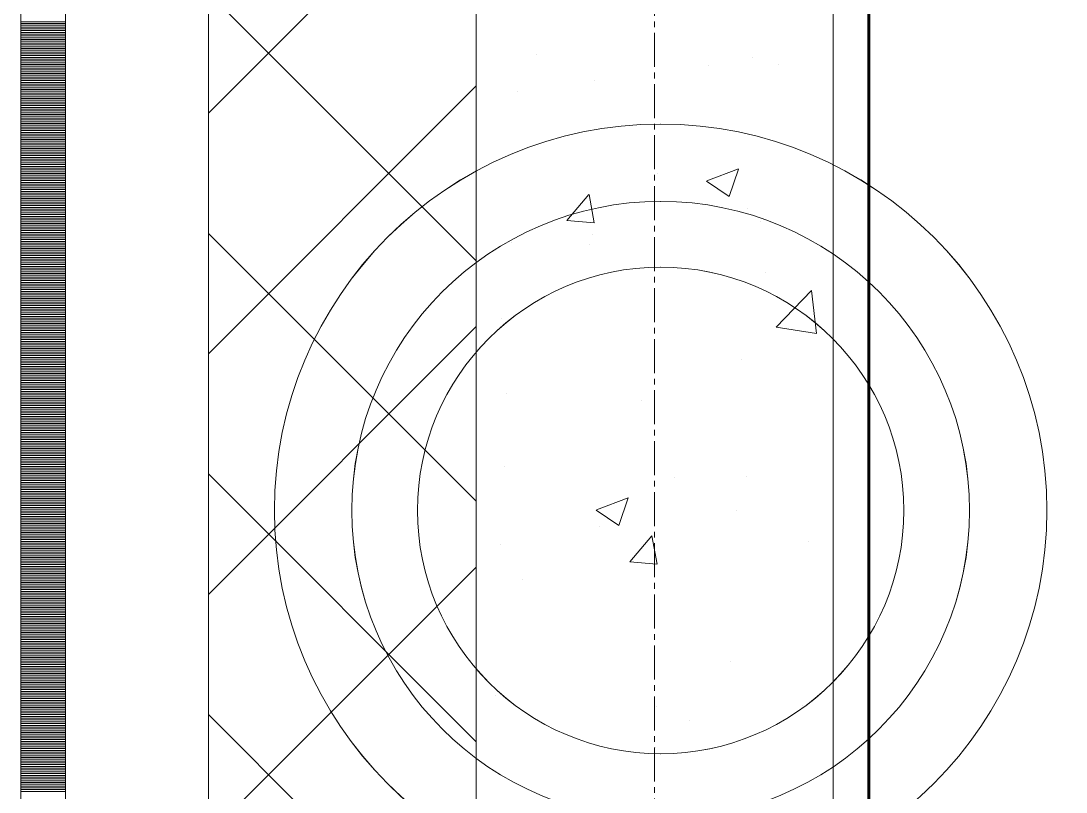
# Model space of a CAD drawing. Header units: millimetres. Extents: x 470010 to 1231400, y -134005 to 421770.
# Drawn here: x 672519 to 673104, y -66311 to -65879 of the extents above; entities that cross this region are included whole.
import ezdxf
from ezdxf.enums import TextEntityAlignment as Align

# ---------------------------------------------------------------- set-up
doc = ezdxf.new("R2010")
doc.units = ezdxf.units.MM
doc.linetypes.add('CENTER2', pattern=[28.575, 19.05, -3.175, 3.175, -3.175])
doc.linetypes.add('DASHED', pattern=[19.05, 12.7, -6.35])
doc.layers.get('Defpoints').update_dxf_attribs({"color": 140})
for name, color, linetype, lineweight in [('0) шп потолок', 3, 'Continuous', 60), ('АР_Стены ПЕНОблок', 52, 'Continuous', 20), ('АР_Тонкая', 254, 'Continuous', 5), ('АР_Утеплитель', 31, 'Continuous', 0), ('АР_Штриховка', 8, 'Continuous', 0)]:
    doc.layers.add(name, color=color, linetype=linetype, lineweight=lineweight)
doc.layers.add('АР_Делит', color=120, linetype='Continuous', lineweight=0, plot=False)
doc.layers.add('РД_Оси_100', color=7, linetype='Continuous', lineweight=0, true_color=0x525252)
doc.styles.add('style1', font='ARIALN.TTF')

# ---------------------------------------------------------------- blocks, each defined once
blk = doc.blocks.new('СОШ_2200_АР_ОСИ_М100_28.05.24')
at = {"layer": 'АР_Делит', "color": 251, "linetype": 'DASHED', "true_color": 0x636466}
blk.add_lwpolyline([(114955, 135155), (114955, -355), (93595.036, -355), (93595.036, 13855), (94145, 13855), (94145, 68320), (66055, 68320), (66055, 13857.73), (83455, 13857.73), (83455, -355), (45245, -355), (45245, 13145), (44695, 13145), (44695, 26755), (45245, 26755), (45245, 68320), (20455, 68320), (20455, 26755), (27955, 26755), (27955, 13145), (-355, 13145), (-355, 100855)], dxfattribs=at)
at = {"layer": 'РД_Оси_100', "color": 251, "linetype": 'CENTER2', "true_color": 0x636466}
blk.add_line((0, -6155), (0, 139938.679), dxfattribs=at)
blk = doc.blocks.new('A$C9108343f')
at = {"layer": '0) шп потолок'}
blk.add_lwpolyline([(13624.96, 33565), (7274.96, 33565), (7274.96, 42655), (14854.96, 42655), (14854.96, 33985)], dxfattribs=at)
at = {"layer": 'АР_Делит', "color": 18, "true_color": 0x000000}
for radius in [216.34, 173.04, 136.21]:
    blk.add_circle((7158.34, 34213.08), radius, dxfattribs=at)
at = {"layer": 'АР_Стены ПЕНОблок', "color": 18, "linetype": 'Continuous', "lineweight": 20, "true_color": 0x000000}
for p, q in [((7054.96, 97555), (7054.96, 21355)), ((7254.96, 21355), (7254.96, 97555))]:
    blk.add_line(p, q, dxfattribs=at)
at = {"layer": 'АР_Тонкая', "color": 18, "linetype": 'Continuous', "lineweight": 5, "true_color": 0x000000}
for p, q in [((6799.96, 97555), (6799.96, 21355)), ((6824.96, 97555), (6824.96, 21355)), ((6824.96, 21355), (6824.96, 97555)), ((6904.96, 21355), (6904.96, 97555))]:
    blk.add_line(p, q, dxfattribs=at)
at = {"layer": 'АР_Утеплитель', "color": 18, "linetype": 'Continuous', "lineweight": 0, "true_color": 0x000000}
for p, q in [((6904.96, 97555), (6904.96, 21355)), ((7054.96, 21355), (7054.96, 97555))]:
    blk.add_line(p, q, dxfattribs=at)
at = {"layer": 'АР_Штриховка', "color": 18, "linetype": 'Continuous', "lineweight": 0, "true_color": 0x000000}
for p, q in [((6904.96, 34435.47), (7054.96, 34585.47)), ((7054.96, 34352.9), (6904.96, 34502.9)), ((6799.96, 34486.75), (6824.96, 34486.75)), ((6799.96, 34485.75), (6824.96, 34485.75)), ((6799.96, 34484.75), (6824.96, 34484.75)), ((6799.96, 34483.75), (6824.96, 34483.75)), ((6799.96, 34482.75), (6824.96, 34482.75)), ((6799.96, 34481.75), (6824.96, 34481.75)), ((6799.96, 34480.75), (6824.96, 34480.75)), ((6799.96, 34479.75), (6824.96, 34479.75)), ((6799.96, 34478.75), (6824.96, 34478.75)), ((6799.96, 34477.75), (6824.96, 34477.75)), ((6799.96, 34476.75), (6824.96, 34476.75)), ((6799.96, 34475.75), (6824.96, 34475.75)), ((6799.96, 34474.75), (6824.96, 34474.75)), ((6799.96, 34473.75), (6824.96, 34473.75)), ((6799.96, 34472.75), (6824.96, 34472.75)), ((6799.96, 34471.75), (6824.96, 34471.75)), ((6799.96, 34470.75), (6824.96, 34470.75)), ((6799.96, 34469.75), (6824.96, 34469.75)), ((6799.96, 34468.75), (6824.96, 34468.75)), ((7088.74, 34468.47), (7088.74, 34468.47)), ((6799.96, 34467.75), (6824.96, 34467.75)), ((6799.96, 34466.75), (6824.96, 34466.75)), ((6799.96, 34465.75), (6824.96, 34465.75)), ((6799.96, 34464.75), (6824.96, 34464.75)), ((6799.96, 34463.75), (6824.96, 34463.75)), ((6799.96, 34462.75), (6824.96, 34462.75)), ((7210.03, 34466.53), (7210.03, 34466.53)), ((7224.33, 34462.74), (7224.33, 34462.74)), ((6799.96, 34461.75), (6824.96, 34461.75)), ((6799.96, 34460.75), (6824.96, 34460.75)), ((6799.96, 34459.75), (6824.96, 34459.75)), ((6799.96, 34458.75), (6824.96, 34458.75)), ((6799.96, 34457.75), (6824.96, 34457.75)), ((6799.96, 34456.75), (6824.96, 34456.75)), ((7185.02, 34462.37), (7185.02, 34462.37)), ((6799.96, 34455.75), (6824.96, 34455.75)), ((6799.96, 34454.75), (6824.96, 34454.75)), ((6799.96, 34453.75), (6824.96, 34453.75)), ((6799.96, 34452.75), (6824.96, 34452.75)), ((6799.96, 34451.75), (6824.96, 34451.75)), ((7121.43, 34454), (7121.43, 34454)), ((6799.96, 34450.75), (6824.96, 34450.75)), ((6799.96, 34449.75), (6824.96, 34449.75)), ((6799.96, 34448.75), (6824.96, 34448.75)), ((6799.96, 34447.75), (6824.96, 34447.75)), ((6799.96, 34446.75), (6824.96, 34446.75)), ((6799.96, 34445.75), (6824.96, 34445.75)), ((6904.96, 34300.76), (7054.96, 34450.76)), ((7078.1, 34447.49), (7078.1, 34447.49)), ((6799.96, 34444.75), (6824.96, 34444.75)), ((6799.96, 34443.75), (6824.96, 34443.75)), ((6799.96, 34442.75), (6824.96, 34442.75)), ((6799.96, 34441.75), (6824.96, 34441.75)), ((6799.96, 34440.75), (6824.96, 34440.75)), ((6799.96, 34439.75), (6824.96, 34439.75)), ((6799.96, 34438.75), (6824.96, 34438.75)), ((6799.96, 34437.75), (6824.96, 34437.75)), ((6799.96, 34436.75), (6824.96, 34436.75)), ((6799.96, 34435.75), (6824.96, 34435.75)), ((6799.96, 34434.75), (6824.96, 34434.75)), ((6799.96, 34433.75), (6824.96, 34433.75)), ((6799.96, 34432.75), (6824.96, 34432.75)), ((6799.96, 34431.75), (6824.96, 34431.75)), ((6799.96, 34430.75), (6824.96, 34430.75)), ((6799.96, 34429.75), (6824.96, 34429.75)), ((6799.96, 34428.75), (6824.96, 34428.75)), ((6799.96, 34427.75), (6824.96, 34427.75)), ((6799.96, 34426.75), (6824.96, 34426.75)), ((6799.96, 34425.75), (6824.96, 34425.75)), ((6799.96, 34424.75), (6824.96, 34424.75)), ((6799.96, 34423.75), (6824.96, 34423.75)), ((6799.96, 34422.75), (6824.96, 34422.75)), ((6799.96, 34421.75), (6824.96, 34421.75)), ((6799.96, 34420.75), (6824.96, 34420.75)), ((6799.96, 34419.75), (6824.96, 34419.75)), ((6799.96, 34418.75), (6824.96, 34418.75)), ((6799.96, 34417.75), (6824.96, 34417.75)), ((6799.96, 34416.75), (6824.96, 34416.75)), ((6799.96, 34415.75), (6824.96, 34415.75)), ((6799.96, 34414.75), (6824.96, 34414.75)), ((6799.96, 34413.75), (6824.96, 34413.75)), ((6799.96, 34412.75), (6824.96, 34412.75)), ((6799.96, 34411.75), (6824.96, 34411.75)), ((6799.96, 34410.75), (6824.96, 34410.75)), ((6799.96, 34409.75), (6824.96, 34409.75)), ((6799.96, 34408.75), (6824.96, 34408.75)), ((6799.96, 34407.75), (6824.96, 34407.75)), ((6799.96, 34406.75), (6824.96, 34406.75)), ((6799.96, 34405.75), (6824.96, 34405.75)), ((6799.96, 34404.75), (6824.96, 34404.75)), ((7184.12, 34397.54), (7201.9, 34404.37)), ((7196.71, 34388.89), (7201.86, 34404.24)), ((6799.96, 34403.75), (6824.96, 34403.75)), ((6799.96, 34402.75), (6824.96, 34402.75)), ((6799.96, 34401.75), (6824.96, 34401.75)), ((6799.96, 34400.75), (6824.96, 34400.75)), ((6799.96, 34399.75), (6824.96, 34399.75)), ((6799.96, 34398.75), (6824.96, 34398.75)), ((7156.45, 34401.88), (7156.45, 34401.88)), ((6799.96, 34397.75), (6824.96, 34397.75)), ((6799.96, 34396.75), (6824.96, 34396.75)), ((6799.96, 34395.75), (6824.96, 34395.75)), ((6799.96, 34394.75), (6824.96, 34394.75)), ((6799.96, 34393.75), (6824.96, 34393.75)), ((6799.96, 34392.75), (6824.96, 34392.75)), ((7184.06, 34397.41), (7196.69, 34388.89)), ((6799.96, 34391.75), (6824.96, 34391.75)), ((6799.96, 34390.75), (6824.96, 34390.75)), ((6799.96, 34389.75), (6824.96, 34389.75)), ((6799.96, 34388.75), (6824.96, 34388.75)), ((6799.96, 34387.75), (6824.96, 34387.75)), ((6799.96, 34386.75), (6824.96, 34386.75)), ((7105.83, 34375.37), (7118.08, 34389.96)), ((7121.17, 34374.07), (7118.23, 34389.99)), ((6799.96, 34385.75), (6824.96, 34385.75)), ((6799.96, 34384.75), (6824.96, 34384.75)), ((6799.96, 34383.75), (6824.96, 34383.75)), ((6799.96, 34382.75), (6824.96, 34382.75)), ((6799.96, 34381.75), (6824.96, 34381.75)), ((6799.96, 34380.75), (6824.96, 34380.75)), ((7206.94, 34381.98), (7206.94, 34381.98)), ((6799.96, 34379.75), (6824.96, 34379.75)), ((6799.96, 34378.75), (6824.96, 34378.75)), ((6799.96, 34377.75), (6824.96, 34377.75)), ((6799.96, 34376.75), (6824.96, 34376.75)), ((6799.96, 34375.75), (6824.96, 34375.75)), ((6799.96, 34374.75), (6824.96, 34374.75)), ((7105.83, 34375.37), (7121.01, 34374.04)), ((7214.39, 34374.86), (7214.39, 34374.86)), ((6799.96, 34373.75), (6824.96, 34373.75)), ((6799.96, 34372.75), (6824.96, 34372.75)), ((6799.96, 34371.75), (6824.96, 34371.75)), ((6799.96, 34370.75), (6824.96, 34370.75)), ((6799.96, 34369.75), (6824.96, 34369.75)), ((6799.96, 34368.75), (6824.96, 34368.75)), ((6799.96, 34367.75), (6824.96, 34367.75)), ((6799.96, 34366.75), (6824.96, 34366.75)), ((6799.96, 34365.75), (6824.96, 34365.75)), ((6799.96, 34364.75), (6824.96, 34364.75)), ((6799.96, 34363.75), (6824.96, 34363.75)), ((7054.96, 34218.19), (6904.96, 34368.19)), ((7120.24, 34367.75), (7120.24, 34367.75)), ((6799.96, 34362.75), (6824.96, 34362.75)), ((6799.96, 34361.75), (6824.96, 34361.75)), ((6799.96, 34360.75), (6824.96, 34360.75)), ((6799.96, 34359.75), (6824.96, 34359.75)), ((6799.96, 34358.75), (6824.96, 34358.75)), ((6799.96, 34357.75), (6824.96, 34357.75)), ((7075.01, 34362.93), (7075.01, 34362.93)), ((7118.2, 34362.19), (7118.2, 34362.19)), ((6799.96, 34356.75), (6824.96, 34356.75)), ((6799.96, 34355.75), (6824.96, 34355.75)), ((6799.96, 34354.75), (6824.96, 34354.75)), ((6799.96, 34353.75), (6824.96, 34353.75)), ((6799.96, 34352.75), (6824.96, 34352.75)), ((6799.96, 34351.75), (6824.96, 34351.75)), ((6799.96, 34350.75), (6824.96, 34350.75)), ((6799.96, 34349.75), (6824.96, 34349.75)), ((6799.96, 34348.75), (6824.96, 34348.75)), ((6799.96, 34347.75), (6824.96, 34347.75)), ((6799.96, 34346.75), (6824.96, 34346.75)), ((6799.96, 34345.75), (6824.96, 34345.75)), ((7217.32, 34346.11), (7217.32, 34346.11)), ((6799.96, 34344.75), (6824.96, 34344.75)), ((6799.96, 34343.75), (6824.96, 34343.75)), ((6799.96, 34342.75), (6824.96, 34342.75)), ((6799.96, 34341.75), (6824.96, 34341.75)), ((6799.96, 34340.75), (6824.96, 34340.75)), ((6799.96, 34339.75), (6824.96, 34339.75)), ((6799.96, 34338.75), (6824.96, 34338.75)), ((6799.96, 34337.75), (6824.96, 34337.75)), ((6799.96, 34336.75), (6824.96, 34336.75)), ((6799.96, 34335.75), (6824.96, 34335.75)), ((6799.96, 34334.75), (6824.96, 34334.75)), ((7223.08, 34315.68), (7242.87, 34336.3)), ((7245.72, 34312.19), (7242.91, 34336.31)), ((6799.96, 34333.75), (6824.96, 34333.75)), ((6799.96, 34332.75), (6824.96, 34332.75)), ((6799.96, 34331.75), (6824.96, 34331.75)), ((6799.96, 34330.75), (6824.96, 34330.75)), ((6799.96, 34329.75), (6824.96, 34329.75)), ((6799.96, 34328.75), (6824.96, 34328.75)), ((6799.96, 34327.75), (6824.96, 34327.75)), ((6799.96, 34326.75), (6824.96, 34326.75)), ((6799.96, 34325.75), (6824.96, 34325.75)), ((6799.96, 34324.75), (6824.96, 34324.75)), ((6799.96, 34323.75), (6824.96, 34323.75)), ((6799.96, 34322.75), (6824.96, 34322.75)), ((6799.96, 34321.75), (6824.96, 34321.75)), ((6799.96, 34320.75), (6824.96, 34320.75)), ((6799.96, 34319.75), (6824.96, 34319.75)), ((6799.96, 34318.75), (6824.96, 34318.75)), ((6799.96, 34317.75), (6824.96, 34317.75)), ((6799.96, 34316.75), (6824.96, 34316.75)), ((7069.19, 34320.69), (7069.19, 34320.69)), ((6799.96, 34315.75), (6824.96, 34315.75)), ((6799.96, 34314.75), (6824.96, 34314.75)), ((6799.96, 34313.75), (6824.96, 34313.75)), ((6799.96, 34312.75), (6824.96, 34312.75)), ((6799.96, 34311.75), (6824.96, 34311.75)), ((6799.96, 34310.75), (6824.96, 34310.75)), ((6904.96, 34166.06), (7054.96, 34316.06)), ((7223.12, 34315.61), (7245.71, 34312.11)), ((6799.96, 34309.75), (6824.96, 34309.75)), ((6799.96, 34308.75), (6824.96, 34308.75)), ((6799.96, 34307.75), (6824.96, 34307.75)), ((6799.96, 34306.75), (6824.96, 34306.75)), ((6799.96, 34305.75), (6824.96, 34305.75)), ((6799.96, 34304.75), (6824.96, 34304.75)), ((6799.96, 34303.75), (6824.96, 34303.75)), ((6799.96, 34302.75), (6824.96, 34302.75)), ((6799.96, 34301.75), (6824.96, 34301.75)), ((6799.96, 34300.75), (6824.96, 34300.75)), ((6799.96, 34299.75), (6824.96, 34299.75)), ((6799.96, 34298.75), (6824.96, 34298.75)), ((6799.96, 34297.75), (6824.96, 34297.75)), ((6799.96, 34296.75), (6824.96, 34296.75)), ((6799.96, 34295.75), (6824.96, 34295.75)), ((6799.96, 34294.75), (6824.96, 34294.75)), ((6799.96, 34293.75), (6824.96, 34293.75)), ((7203.85, 34297.42), (7203.85, 34297.42)), ((6799.96, 34292.75), (6824.96, 34292.75)), ((6799.96, 34291.75), (6824.96, 34291.75)), ((6799.96, 34290.75), (6824.96, 34290.75)), ((6799.96, 34289.75), (6824.96, 34289.75)), ((6799.96, 34288.75), (6824.96, 34288.75)), ((6799.96, 34287.75), (6824.96, 34287.75)), ((6799.96, 34286.75), (6824.96, 34286.75)), ((6799.96, 34285.75), (6824.96, 34285.75)), ((6799.96, 34284.75), (6824.96, 34284.75)), ((6799.96, 34283.75), (6824.96, 34283.75)), ((6799.96, 34282.75), (6824.96, 34282.75)), ((6799.96, 34281.75), (6824.96, 34281.75)), ((6799.96, 34280.75), (6824.96, 34280.75)), ((6799.96, 34279.75), (6824.96, 34279.75)), ((6799.96, 34278.75), (6824.96, 34278.75)), ((6799.96, 34277.75), (6824.96, 34277.75)), ((6799.96, 34276.75), (6824.96, 34276.75)), ((6799.96, 34275.75), (6824.96, 34275.75)), ((7071.92, 34278.38), (7071.92, 34278.38)), ((6799.96, 34274.75), (6824.96, 34274.75)), ((6799.96, 34273.75), (6824.96, 34273.75)), ((6799.96, 34272.75), (6824.96, 34272.75)), ((6799.96, 34271.75), (6824.96, 34271.75)), ((6799.96, 34270.75), (6824.96, 34270.75)), ((6799.96, 34269.75), (6824.96, 34269.75)), ((7147.57, 34274.68), (7147.57, 34274.68)), ((6799.96, 34268.75), (6824.96, 34268.75)), ((6799.96, 34267.75), (6824.96, 34267.75)), ((6799.96, 34266.75), (6824.96, 34266.75)), ((6799.96, 34265.75), (6824.96, 34265.75)), ((6799.96, 34264.75), (6824.96, 34264.75)), ((6799.96, 34263.75), (6824.96, 34263.75)), ((6799.96, 34262.75), (6824.96, 34262.75)), ((6799.96, 34261.75), (6824.96, 34261.75)), ((6799.96, 34260.75), (6824.96, 34260.75)), ((6799.96, 34259.75), (6824.96, 34259.75)), ((6799.96, 34258.75), (6824.96, 34258.75)), ((6799.96, 34257.75), (6824.96, 34257.75)), ((6799.96, 34256.75), (6824.96, 34256.75)), ((6799.96, 34255.75), (6824.96, 34255.75)), ((6799.96, 34254.75), (6824.96, 34254.75)), ((6799.96, 34253.75), (6824.96, 34253.75)), ((6799.96, 34252.75), (6824.96, 34252.75)), ((6799.96, 34251.75), (6824.96, 34251.75)), ((6799.96, 34250.75), (6824.96, 34250.75)), ((6799.96, 34249.75), (6824.96, 34249.75)), ((6799.96, 34248.75), (6824.96, 34248.75)), ((6799.96, 34247.75), (6824.96, 34247.75)), ((6799.96, 34246.75), (6824.96, 34246.75)), ((6799.96, 34245.75), (6824.96, 34245.75)), ((6799.96, 34244.75), (6824.96, 34244.75)), ((6799.96, 34243.75), (6824.96, 34243.75)), ((6799.96, 34242.75), (6824.96, 34242.75)), ((6799.96, 34241.75), (6824.96, 34241.75)), ((6799.96, 34240.75), (6824.96, 34240.75)), ((6799.96, 34239.75), (6824.96, 34239.75)), ((6799.96, 34238.75), (6824.96, 34238.75)), ((6799.96, 34237.75), (6824.96, 34237.75)), ((6799.96, 34236.75), (6824.96, 34236.75)), ((6799.96, 34235.75), (6824.96, 34235.75)), ((6799.96, 34234.75), (6824.96, 34234.75)), ((7070.78, 34237.95), (7070.78, 34237.95)), ((6799.96, 34233.75), (6824.96, 34233.75)), ((6799.96, 34232.75), (6824.96, 34232.75)), ((6799.96, 34231.75), (6824.96, 34231.75)), ((6799.96, 34230.75), (6824.96, 34230.75)), ((6799.96, 34229.75), (6824.96, 34229.75)), ((6799.96, 34228.75), (6824.96, 34228.75)), ((7054.96, 34083.49), (6904.96, 34233.49)), ((7166.19, 34231.8), (7166.19, 34231.8)), ((7206.37, 34232.23), (7206.37, 34232.23)), ((6799.96, 34227.75), (6824.96, 34227.75)), ((6799.96, 34226.75), (6824.96, 34226.75)), ((6799.96, 34225.75), (6824.96, 34225.75)), ((6799.96, 34224.75), (6824.96, 34224.75)), ((6799.96, 34223.75), (6824.96, 34223.75)), ((6799.96, 34222.75), (6824.96, 34222.75)), ((6799.96, 34221.75), (6824.96, 34221.75)), ((6799.96, 34220.75), (6824.96, 34220.75)), ((6799.96, 34219.75), (6824.96, 34219.75)), ((6799.96, 34218.75), (6824.96, 34218.75)), ((6799.96, 34217.75), (6824.96, 34217.75)), ((6799.96, 34216.75), (6824.96, 34216.75)), ((7122.32, 34213.35), (7140.1, 34220.18)), ((7134.9, 34204.7), (7140.05, 34220.05)), ((6799.96, 34215.75), (6824.96, 34215.75)), ((6799.96, 34214.75), (6824.96, 34214.75)), ((6799.96, 34213.75), (6824.96, 34213.75)), ((6799.96, 34212.75), (6824.96, 34212.75)), ((6799.96, 34211.75), (6824.96, 34211.75)), ((7122.26, 34213.23), (7134.89, 34204.7)), ((7200.76, 34212.87), (7200.76, 34212.87)), ((6799.96, 34210.75), (6824.96, 34210.75)), ((6799.96, 34209.75), (6824.96, 34209.75)), ((6799.96, 34208.75), (6824.96, 34208.75)), ((6799.96, 34207.75), (6824.96, 34207.75)), ((6799.96, 34206.75), (6824.96, 34206.75)), ((6799.96, 34205.75), (6824.96, 34205.75)), ((6799.96, 34204.75), (6824.96, 34204.75)), ((6799.96, 34203.75), (6824.96, 34203.75)), ((6799.96, 34202.75), (6824.96, 34202.75)), ((6799.96, 34201.75), (6824.96, 34201.75)), ((6799.96, 34200.75), (6824.96, 34200.75)), ((6799.96, 34199.75), (6824.96, 34199.75)), ((7124.34, 34203.84), (7124.34, 34203.84)), ((6799.96, 34198.75), (6824.96, 34198.75)), ((6799.96, 34197.75), (6824.96, 34197.75)), ((6799.96, 34196.75), (6824.96, 34196.75)), ((6799.96, 34195.75), (6824.96, 34195.75)), ((6799.96, 34194.75), (6824.96, 34194.75)), ((6799.96, 34193.75), (6824.96, 34193.75)), ((7068.84, 34193.82), (7068.84, 34193.82)), ((7141.08, 34184.31), (7153.32, 34198.91)), ((7156.41, 34183.01), (7153.48, 34198.93)), ((7241.17, 34195.62), (7241.17, 34195.62)), ((6799.96, 34192.75), (6824.96, 34192.75)), ((6799.96, 34191.75), (6824.96, 34191.75)), ((6799.96, 34190.75), (6824.96, 34190.75)), ((6799.96, 34189.75), (6824.96, 34189.75)), ((6799.96, 34188.75), (6824.96, 34188.75)), ((6799.96, 34187.75), (6824.96, 34187.75)), ((6799.96, 34186.75), (6824.96, 34186.75)), ((6799.96, 34185.75), (6824.96, 34185.75)), ((6799.96, 34184.75), (6824.96, 34184.75)), ((6799.96, 34183.75), (6824.96, 34183.75)), ((6799.96, 34182.75), (6824.96, 34182.75)), ((6799.96, 34181.75), (6824.96, 34181.75)), ((7141.08, 34184.31), (7156.26, 34182.98)), ((6799.96, 34180.75), (6824.96, 34180.75)), ((6799.96, 34179.75), (6824.96, 34179.75)), ((6799.96, 34178.75), (6824.96, 34178.75)), ((6799.96, 34177.75), (6824.96, 34177.75)), ((6799.96, 34176.75), (6824.96, 34176.75)), ((6799.96, 34175.75), (6824.96, 34175.75)), ((6904.96, 34031.35), (7054.96, 34181.35)), ((6799.96, 34174.75), (6824.96, 34174.75)), ((6799.96, 34173.75), (6824.96, 34173.75)), ((6799.96, 34172.75), (6824.96, 34172.75)), ((6799.96, 34171.75), (6824.96, 34171.75)), ((6799.96, 34170.75), (6824.96, 34170.75)), ((7080.76, 34174.5), (7080.76, 34174.5)), ((6799.96, 34169.75), (6824.96, 34169.75)), ((6799.96, 34168.75), (6824.96, 34168.75)), ((6799.96, 34167.75), (6824.96, 34167.75)), ((6799.96, 34166.75), (6824.96, 34166.75)), ((6799.96, 34165.75), (6824.96, 34165.75)), ((6799.96, 34164.75), (6824.96, 34164.75)), ((6799.96, 34163.75), (6824.96, 34163.75)), ((6799.96, 34162.75), (6824.96, 34162.75)), ((6799.96, 34161.75), (6824.96, 34161.75)), ((6799.96, 34160.75), (6824.96, 34160.75)), ((6799.96, 34159.75), (6824.96, 34159.75)), ((6799.96, 34158.75), (6824.96, 34158.75)), ((6799.96, 34157.75), (6824.96, 34157.75)), ((6799.96, 34156.75), (6824.96, 34156.75)), ((6799.96, 34155.75), (6824.96, 34155.75)), ((6799.96, 34154.75), (6824.96, 34154.75)), ((6799.96, 34153.75), (6824.96, 34153.75)), ((6799.96, 34152.75), (6824.96, 34152.75)), ((6799.96, 34151.75), (6824.96, 34151.75)), ((6799.96, 34150.75), (6824.96, 34150.75)), ((6799.96, 34149.75), (6824.96, 34149.75)), ((6799.96, 34148.75), (6824.96, 34148.75)), ((6799.96, 34147.75), (6824.96, 34147.75)), ((6799.96, 34146.75), (6824.96, 34146.75)), ((6799.96, 34145.75), (6824.96, 34145.75)), ((6799.96, 34144.75), (6824.96, 34144.75)), ((6799.96, 34143.75), (6824.96, 34143.75)), ((6799.96, 34142.75), (6824.96, 34142.75)), ((6799.96, 34141.75), (6824.96, 34141.75)), ((6799.96, 34140.75), (6824.96, 34140.75)), ((6799.96, 34139.75), (6824.96, 34139.75)), ((6799.96, 34138.75), (6824.96, 34138.75)), ((6799.96, 34137.75), (6824.96, 34137.75)), ((6799.96, 34136.75), (6824.96, 34136.75)), ((6799.96, 34135.75), (6824.96, 34135.75)), ((6799.96, 34134.75), (6824.96, 34134.75)), ((6799.96, 34133.75), (6824.96, 34133.75)), ((6799.96, 34132.75), (6824.96, 34132.75)), ((6799.96, 34131.75), (6824.96, 34131.75)), ((6799.96, 34130.75), (6824.96, 34130.75)), ((6799.96, 34129.75), (6824.96, 34129.75)), ((6799.96, 34128.75), (6824.96, 34128.75)), ((6799.96, 34127.75), (6824.96, 34127.75)), ((6799.96, 34126.75), (6824.96, 34126.75)), ((6799.96, 34125.75), (6824.96, 34125.75)), ((6799.96, 34124.75), (6824.96, 34124.75)), ((6799.96, 34123.75), (6824.96, 34123.75)), ((7197.67, 34128.31), (7197.67, 34128.31)), ((6799.96, 34122.75), (6824.96, 34122.75)), ((6799.96, 34121.75), (6824.96, 34121.75)), ((6799.96, 34120.75), (6824.96, 34120.75)), ((6799.96, 34119.75), (6824.96, 34119.75)), ((6799.96, 34118.75), (6824.96, 34118.75)), ((6799.96, 34117.75), (6824.96, 34117.75)), ((6799.96, 34116.75), (6824.96, 34116.75)), ((6799.96, 34115.75), (6824.96, 34115.75)), ((6799.96, 34114.75), (6824.96, 34114.75)), ((6799.96, 34113.75), (6824.96, 34113.75)), ((6799.96, 34112.75), (6824.96, 34112.75)), ((6799.96, 34111.75), (6824.96, 34111.75)), ((6799.96, 34110.75), (6824.96, 34110.75)), ((6799.96, 34109.75), (6824.96, 34109.75)), ((6799.96, 34108.75), (6824.96, 34108.75)), ((6799.96, 34107.75), (6824.96, 34107.75)), ((6799.96, 34106.75), (6824.96, 34106.75)), ((6799.96, 34105.75), (6824.96, 34105.75)), ((7065.75, 34109.27), (7065.75, 34109.27)), ((6799.96, 34104.75), (6824.96, 34104.75)), ((6799.96, 34103.75), (6824.96, 34103.75)), ((6799.96, 34102.75), (6824.96, 34102.75)), ((6799.96, 34101.75), (6824.96, 34101.75)), ((6799.96, 34100.75), (6824.96, 34100.75)), ((6799.96, 34099.75), (6824.96, 34099.75)), ((7155.84, 34103.11), (7155.84, 34103.11)), ((7237.94, 34103.81), (7237.94, 34103.81)), ((6799.96, 34098.75), (6824.96, 34098.75)), ((6799.96, 34097.75), (6824.96, 34097.75)), ((6799.96, 34096.75), (6824.96, 34096.75)), ((6799.96, 34095.75), (6824.96, 34095.75)), ((6799.96, 34094.75), (6824.96, 34094.75)), ((6799.96, 34093.75), (6824.96, 34093.75)), ((7054.96, 33948.79), (6904.96, 34098.79)), ((7174.35, 34095.44), (7174.35, 34095.44)), ((6799.96, 34092.75), (6824.96, 34092.75)), ((6799.96, 34091.75), (6824.96, 34091.75)), ((6799.96, 34090.75), (6824.96, 34090.75)), ((6799.96, 34089.75), (6824.96, 34089.75)), ((6799.96, 34088.75), (6824.96, 34088.75)), ((6799.96, 34087.75), (6824.96, 34087.75)), ((6799.96, 34086.75), (6824.96, 34086.75)), ((6799.96, 34085.75), (6824.96, 34085.75)), ((6799.96, 34084.75), (6824.96, 34084.75)), ((6799.96, 34083.75), (6824.96, 34083.75)), ((6799.96, 34082.75), (6824.96, 34082.75)), ((6799.96, 34081.75), (6824.96, 34081.75)), ((6799.96, 34080.75), (6824.96, 34080.75)), ((6799.96, 34079.75), (6824.96, 34079.75)), ((6799.96, 34078.75), (6824.96, 34078.75)), ((6799.96, 34077.75), (6824.96, 34077.75)), ((6799.96, 34076.75), (6824.96, 34076.75)), ((7155.7, 34080.25), (7155.7, 34080.25)), ((6799.96, 34075.75), (6824.96, 34075.75)), ((6799.96, 34074.75), (6824.96, 34074.75)), ((6799.96, 34073.75), (6824.96, 34073.75)), ((6799.96, 34072.75), (6824.96, 34072.75)), ((6799.96, 34071.75), (6824.96, 34071.75)), ((6799.96, 34070.75), (6824.96, 34070.75)), ((6799.96, 34069.75), (6824.96, 34069.75)), ((6799.96, 34068.75), (6824.96, 34068.75)), ((6799.96, 34067.75), (6824.96, 34067.75)), ((6799.96, 34066.75), (6824.96, 34066.75)), ((6799.96, 34065.75), (6824.96, 34065.75)), ((6799.96, 34064.75), (6824.96, 34064.75)), ((6799.96, 34063.75), (6824.96, 34063.75)), ((6799.96, 34062.75), (6824.96, 34062.75)), ((6799.96, 34061.75), (6824.96, 34061.75)), ((6799.96, 34060.75), (6824.96, 34060.75)), ((6799.96, 34059.75), (6824.96, 34059.75)), ((6799.96, 34058.75), (6824.96, 34058.75)), ((6799.96, 34057.75), (6824.96, 34057.75)), ((6799.96, 34056.75), (6824.96, 34056.75)), ((6799.96, 34055.75), (6824.96, 34055.75))]:
    blk.add_line(p, q, dxfattribs=at)
at = {"layer": 'РД_Оси_100'}
blk.add_blockref('СОШ_2200_АР_ОСИ_М100_28.05.24', (7154.96, 6755), dxfattribs=at)
at = {"layer": 'Defpoints', "color": 18, "true_color": 0x000000, "style": 'style1'}
for p in [(143949.34, 316089.12), (143974.98, 281639.5), (143890.4, 273244.71), (143839.99, 264276.81), (143967.75, 254892.38), (12251.96, 104178.14), (12382.58, 96023.14)]:
    blk.add_attdef('АР-ПОМЕЩЕНИЕ:НАИМЕНОВАНИЕ', text='', height=100, dxfattribs=at).set_placement(p, align=Align.MIDDLE)
at = {"layer": 'Defpoints', "color": 18, "true_color": 0x000000, "style": 'style1', "flags": 8}
for p in [(143951.3, 279099.09), (143848.34, 269251.11), (143875.33, 260094.25), (144049.74, 250824.7), (163419.28, 238153.36), (155897.46, 237965.97), (183037.2, 237965.97), (143342.94, 237876.19)]:
    blk.add_attdef('АР-ПОМЕЩЕНИЕ:НАИМЕНОВАНИЕ', text='', height=100, dxfattribs=at).set_placement(p, align=Align.MIDDLE)

msp = doc.modelspace()

# ---------------------------------------------------------------- linework, layer by layer
at = {"layer": '0) шп потолок'}
msp.add_lwpolyline([(679343.57, -66801.242), (672993.57, -66801.242), (672993.57, -57711.242), (680573.57, -57711.242), (680573.57, -66381.242)], dxfattribs=at)
at = {"layer": 'АР_Делит', "color": 18, "true_color": 0x000000}
for radius in [216.336, 173.036, 136.212]:
    msp.add_circle((672876.957, -66153.162), radius, dxfattribs=at)
at = {"layer": 'АР_Стены ПЕНОблок', "color": 18, "linetype": 'Continuous', "lineweight": 20, "true_color": 0x000000}
for p, q in [((672773.57, -2811.242), (672773.57, -79011.242)), ((672973.57, -79011.242), (672973.57, -2811.242))]:
    msp.add_line(p, q, dxfattribs=at)
at = {"layer": 'АР_Тонкая', "color": 18, "linetype": 'Continuous', "lineweight": 5, "true_color": 0x000000}
for p, q in [((672518.57, -2811.242), (672518.57, -79011.242)), ((672543.57, -2811.242), (672543.57, -79011.242)), ((672543.57, -79011.242), (672543.57, -2811.242)), ((672623.57, -79011.242), (672623.57, -2811.242))]:
    msp.add_line(p, q, dxfattribs=at)
at = {"layer": 'АР_Утеплитель', "color": 18, "linetype": 'Continuous', "lineweight": 0, "true_color": 0x000000}
for p, q in [((672623.57, -2811.242), (672623.57, -79011.242)), ((672773.57, -79011.242), (672773.57, -2811.242))]:
    msp.add_line(p, q, dxfattribs=at)
at = {"layer": 'АР_Штриховка', "color": 18, "linetype": 'Continuous', "lineweight": 0, "true_color": 0x000000}
for p, q in [((672623.57, -65930.777), (672773.57, -65780.777)), ((672773.57, -66013.344), (672623.57, -65863.344)), ((672518.57, -65879.492), (672543.57, -65879.492)), ((672518.57, -65880.492), (672543.57, -65880.492)), ((672518.57, -65881.492), (672543.57, -65881.492)), ((672518.57, -65882.492), (672543.57, -65882.492)), ((672518.57, -65883.492), (672543.57, -65883.492)), ((672518.57, -65884.492), (672543.57, -65884.492)), ((672518.57, -65885.492), (672543.57, -65885.492)), ((672518.57, -65886.492), (672543.57, -65886.492)), ((672518.57, -65887.492), (672543.57, -65887.492)), ((672518.57, -65888.492), (672543.57, -65888.492)), ((672518.57, -65889.492), (672543.57, -65889.492)), ((672518.57, -65890.492), (672543.57, -65890.492)), ((672518.57, -65891.492), (672543.57, -65891.492)), ((672518.57, -65892.492), (672543.57, -65892.492)), ((672518.57, -65893.492), (672543.57, -65893.492)), ((672518.57, -65894.492), (672543.57, -65894.492)), ((672518.57, -65895.492), (672543.57, -65895.492)), ((672518.57, -65896.492), (672543.57, -65896.492)), ((672518.57, -65897.492), (672543.57, -65897.492)), ((672518.57, -65898.492), (672543.57, -65898.492)), ((672518.57, -65899.492), (672543.57, -65899.492)), ((672518.57, -65900.492), (672543.57, -65900.492)), ((672518.57, -65901.492), (672543.57, -65901.492)), ((672518.57, -65902.492), (672543.57, -65902.492)), ((672518.57, -65903.492), (672543.57, -65903.492)), ((672518.57, -65904.492), (672543.57, -65904.492)), ((672518.57, -65905.492), (672543.57, -65905.492)), ((672518.57, -65906.492), (672543.57, -65906.492)), ((672518.57, -65907.492), (672543.57, -65907.492)), ((672518.57, -65908.492), (672543.57, -65908.492)), ((672518.57, -65909.492), (672543.57, -65909.492)), ((672518.57, -65910.492), (672543.57, -65910.492)), ((672518.57, -65911.492), (672543.57, -65911.492)), ((672518.57, -65912.492), (672543.57, -65912.492)), ((672518.57, -65913.492), (672543.57, -65913.492)), ((672518.57, -65914.492), (672543.57, -65914.492)), ((672518.57, -65915.492), (672543.57, -65915.492)), ((672623.57, -66065.481), (672773.57, -65915.481)), ((672518.57, -65916.492), (672543.57, -65916.492)), ((672518.57, -65917.492), (672543.57, -65917.492)), ((672518.57, -65918.492), (672543.57, -65918.492)), ((672518.57, -65919.492), (672543.57, -65919.492)), ((672518.57, -65920.492), (672543.57, -65920.492)), ((672518.57, -65921.492), (672543.57, -65921.492)), ((672518.57, -65922.492), (672543.57, -65922.492)), ((672518.57, -65923.492), (672543.57, -65923.492)), ((672518.57, -65924.492), (672543.57, -65924.492)), ((672518.57, -65925.492), (672543.57, -65925.492)), ((672518.57, -65926.492), (672543.57, -65926.492)), ((672518.57, -65927.492), (672543.57, -65927.492)), ((672518.57, -65928.492), (672543.57, -65928.492)), ((672518.57, -65929.492), (672543.57, -65929.492)), ((672518.57, -65930.492), (672543.57, -65930.492)), ((672518.57, -65931.492), (672543.57, -65931.492)), ((672518.57, -65932.492), (672543.57, -65932.492)), ((672518.57, -65933.492), (672543.57, -65933.492)), ((672518.57, -65934.492), (672543.57, -65934.492)), ((672518.57, -65935.492), (672543.57, -65935.492)), ((672518.57, -65936.492), (672543.57, -65936.492)), ((672518.57, -65937.492), (672543.57, -65937.492)), ((672518.57, -65938.492), (672543.57, -65938.492)), ((672518.57, -65939.492), (672543.57, -65939.492)), ((672518.57, -65940.492), (672543.57, -65940.492)), ((672518.57, -65941.492), (672543.57, -65941.492)), ((672518.57, -65942.492), (672543.57, -65942.492)), ((672518.57, -65943.492), (672543.57, -65943.492)), ((672518.57, -65944.492), (672543.57, -65944.492)), ((672518.57, -65945.492), (672543.57, -65945.492)), ((672518.57, -65946.492), (672543.57, -65946.492)), ((672518.57, -65947.492), (672543.57, -65947.492)), ((672518.57, -65948.492), (672543.57, -65948.492)), ((672518.57, -65949.492), (672543.57, -65949.492)), ((672518.57, -65950.492), (672543.57, -65950.492)), ((672518.57, -65951.492), (672543.57, -65951.492)), ((672518.57, -65952.492), (672543.57, -65952.492)), ((672518.57, -65953.492), (672543.57, -65953.492)), ((672518.57, -65954.492), (672543.57, -65954.492)), ((672518.57, -65955.492), (672543.57, -65955.492)), ((672518.57, -65956.492), (672543.57, -65956.492)), ((672518.57, -65957.492), (672543.57, -65957.492)), ((672518.57, -65958.492), (672543.57, -65958.492)), ((672518.57, -65959.492), (672543.57, -65959.492)), ((672518.57, -65960.492), (672543.57, -65960.492)), ((672518.57, -65961.492), (672543.57, -65961.492)), ((672518.57, -65962.492), (672543.57, -65962.492)), ((672902.73, -65968.701), (672920.515, -65961.874)), ((672915.318, -65977.354), (672920.468, -65962.005)), ((672518.57, -65963.492), (672543.57, -65963.492)), ((672518.57, -65964.492), (672543.57, -65964.492)), ((672518.57, -65965.492), (672543.57, -65965.492)), ((672518.57, -65966.492), (672543.57, -65966.492)), ((672518.57, -65967.492), (672543.57, -65967.492)), ((672518.57, -65968.492), (672543.57, -65968.492)), ((672518.57, -65969.492), (672543.57, -65969.492)), ((672518.57, -65970.492), (672543.57, -65970.492)), ((672518.57, -65971.492), (672543.57, -65971.492)), ((672518.57, -65972.492), (672543.57, -65972.492)), ((672518.57, -65973.492), (672543.57, -65973.492)), ((672902.673, -65968.828), (672915.307, -65977.35)), ((672518.57, -65974.492), (672543.57, -65974.492)), ((672518.57, -65975.492), (672543.57, -65975.492)), ((672518.57, -65976.492), (672543.57, -65976.492)), ((672518.57, -65977.492), (672543.57, -65977.492)), ((672518.57, -65978.492), (672543.57, -65978.492)), ((672518.57, -65979.492), (672543.57, -65979.492)), ((672824.445, -65990.872), (672836.69, -65976.279)), ((672839.784, -65992.176), (672836.847, -65976.254)), ((672518.57, -65980.492), (672543.57, -65980.492)), ((672518.57, -65981.492), (672543.57, -65981.492)), ((672518.57, -65982.492), (672543.57, -65982.492)), ((672518.57, -65983.492), (672543.57, -65983.492)), ((672518.57, -65984.492), (672543.57, -65984.492)), ((672518.57, -65985.492), (672543.57, -65985.492)), ((672518.57, -65986.492), (672543.57, -65986.492)), ((672518.57, -65987.492), (672543.57, -65987.492)), ((672518.57, -65988.492), (672543.57, -65988.492)), ((672518.57, -65989.492), (672543.57, -65989.492)), ((672518.57, -65990.492), (672543.57, -65990.492)), ((672518.57, -65991.492), (672543.57, -65991.492)), ((672824.444, -65990.876), (672839.626, -65992.205)), ((672518.57, -65992.492), (672543.57, -65992.492)), ((672518.57, -65993.492), (672543.57, -65993.492)), ((672518.57, -65994.492), (672543.57, -65994.492)), ((672518.57, -65995.492), (672543.57, -65995.492)), ((672518.57, -65996.492), (672543.57, -65996.492)), ((672518.57, -65997.492), (672543.57, -65997.492)), ((672518.57, -65998.492), (672543.57, -65998.492)), ((672518.57, -65999.492), (672543.57, -65999.492)), ((672518.57, -66000.492), (672543.57, -66000.492)), ((672518.57, -66001.492), (672543.57, -66001.492)), ((672518.57, -66002.492), (672543.57, -66002.492)), ((672773.57, -66148.047), (672623.57, -65998.047)), ((672518.57, -66003.492), (672543.57, -66003.492)), ((672518.57, -66004.492), (672543.57, -66004.492)), ((672518.57, -66005.492), (672543.57, -66005.492)), ((672518.57, -66006.492), (672543.57, -66006.492)), ((672518.57, -66007.492), (672543.57, -66007.492)), ((672518.57, -66008.492), (672543.57, -66008.492)), ((672518.57, -66009.492), (672543.57, -66009.492)), ((672518.57, -66010.492), (672543.57, -66010.492)), ((672518.57, -66011.492), (672543.57, -66011.492)), ((672518.57, -66012.492), (672543.57, -66012.492)), ((672518.57, -66013.492), (672543.57, -66013.492)), ((672518.57, -66014.492), (672543.57, -66014.492)), ((672518.57, -66015.492), (672543.57, -66015.492)), ((672518.57, -66016.492), (672543.57, -66016.492)), ((672518.57, -66017.492), (672543.57, -66017.492)), ((672518.57, -66018.492), (672543.57, -66018.492)), ((672518.57, -66019.492), (672543.57, -66019.492)), ((672518.57, -66020.492), (672543.57, -66020.492)), ((672518.57, -66021.492), (672543.57, -66021.492)), ((672518.57, -66022.492), (672543.57, -66022.492)), ((672518.57, -66023.492), (672543.57, -66023.492)), ((672518.57, -66024.492), (672543.57, -66024.492)), ((672518.57, -66025.492), (672543.57, -66025.492)), ((672518.57, -66026.492), (672543.57, -66026.492)), ((672518.57, -66027.492), (672543.57, -66027.492)), ((672518.57, -66028.492), (672543.57, -66028.492)), ((672518.57, -66029.492), (672543.57, -66029.492)), ((672518.57, -66030.492), (672543.57, -66030.492)), ((672518.57, -66031.492), (672543.57, -66031.492)), ((672518.57, -66032.492), (672543.57, -66032.492)), ((672941.694, -66050.558), (672961.478, -66029.939)), ((672964.331, -66054.056), (672961.525, -66029.934)), ((672518.57, -66033.492), (672543.57, -66033.492)), ((672518.57, -66034.492), (672543.57, -66034.492)), ((672518.57, -66035.492), (672543.57, -66035.492)), ((672518.57, -66036.492), (672543.57, -66036.492)), ((672518.57, -66037.492), (672543.57, -66037.492)), ((672518.57, -66038.492), (672543.57, -66038.492)), ((672518.57, -66039.492), (672543.57, -66039.492)), ((672518.57, -66040.492), (672543.57, -66040.492)), ((672518.57, -66041.492), (672543.57, -66041.492)), ((672518.57, -66042.492), (672543.57, -66042.492)), ((672518.57, -66043.492), (672543.57, -66043.492)), ((672518.57, -66044.492), (672543.57, -66044.492)), ((672518.57, -66045.492), (672543.57, -66045.492)), ((672518.57, -66046.492), (672543.57, -66046.492)), ((672518.57, -66047.492), (672543.57, -66047.492)), ((672518.57, -66048.492), (672543.57, -66048.492)), ((672518.57, -66049.492), (672543.57, -66049.492)), ((672623.57, -66200.184), (672773.57, -66050.184)), ((672518.57, -66050.492), (672543.57, -66050.492)), ((672518.57, -66051.492), (672543.57, -66051.492)), ((672518.57, -66052.492), (672543.57, -66052.492)), ((672518.57, -66053.492), (672543.57, -66053.492)), ((672518.57, -66054.492), (672543.57, -66054.492)), ((672518.57, -66055.492), (672543.57, -66055.492)), ((672941.729, -66050.632), (672964.319, -66054.135)), ((672518.57, -66056.492), (672543.57, -66056.492)), ((672518.57, -66057.492), (672543.57, -66057.492)), ((672518.57, -66058.492), (672543.57, -66058.492)), ((672518.57, -66059.492), (672543.57, -66059.492)), ((672518.57, -66060.492), (672543.57, -66060.492)), ((672518.57, -66061.492), (672543.57, -66061.492)), ((672518.57, -66062.492), (672543.57, -66062.492)), ((672518.57, -66063.492), (672543.57, -66063.492)), ((672518.57, -66064.492), (672543.57, -66064.492)), ((672518.57, -66065.492), (672543.57, -66065.492)), ((672518.57, -66066.492), (672543.57, -66066.492)), ((672518.57, -66067.492), (672543.57, -66067.492)), ((672518.57, -66068.492), (672543.57, -66068.492)), ((672518.57, -66069.492), (672543.57, -66069.492)), ((672518.57, -66070.492), (672543.57, -66070.492)), ((672518.57, -66071.492), (672543.57, -66071.492)), ((672518.57, -66072.492), (672543.57, -66072.492)), ((672518.57, -66073.492), (672543.57, -66073.492)), ((672518.57, -66074.492), (672543.57, -66074.492)), ((672518.57, -66075.492), (672543.57, -66075.492)), ((672518.57, -66076.492), (672543.57, -66076.492)), ((672518.57, -66077.492), (672543.57, -66077.492)), ((672518.57, -66078.492), (672543.57, -66078.492)), ((672518.57, -66079.492), (672543.57, -66079.492)), ((672518.57, -66080.492), (672543.57, -66080.492)), ((672518.57, -66081.492), (672543.57, -66081.492)), ((672518.57, -66082.492), (672543.57, -66082.492)), ((672518.57, -66083.492), (672543.57, -66083.492)), ((672518.57, -66084.492), (672543.57, -66084.492)), ((672518.57, -66085.492), (672543.57, -66085.492)), ((672518.57, -66086.492), (672543.57, -66086.492)), ((672518.57, -66087.492), (672543.57, -66087.492)), ((672518.57, -66088.492), (672543.57, -66088.492)), ((672518.57, -66089.492), (672543.57, -66089.492)), ((672518.57, -66090.492), (672543.57, -66090.492)), ((672518.57, -66091.492), (672543.57, -66091.492)), ((672518.57, -66092.492), (672543.57, -66092.492)), ((672518.57, -66093.492), (672543.57, -66093.492)), ((672518.57, -66094.492), (672543.57, -66094.492)), ((672518.57, -66095.492), (672543.57, -66095.492)), ((672518.57, -66096.492), (672543.57, -66096.492)), ((672518.57, -66097.492), (672543.57, -66097.492)), ((672518.57, -66098.492), (672543.57, -66098.492)), ((672518.57, -66099.492), (672543.57, -66099.492)), ((672518.57, -66100.492), (672543.57, -66100.492)), ((672518.57, -66101.492), (672543.57, -66101.492)), ((672518.57, -66102.492), (672543.57, -66102.492)), ((672518.57, -66103.492), (672543.57, -66103.492)), ((672518.57, -66104.492), (672543.57, -66104.492)), ((672518.57, -66105.492), (672543.57, -66105.492)), ((672518.57, -66106.492), (672543.57, -66106.492)), ((672518.57, -66107.492), (672543.57, -66107.492)), ((672518.57, -66108.492), (672543.57, -66108.492)), ((672518.57, -66109.492), (672543.57, -66109.492)), ((672518.57, -66110.492), (672543.57, -66110.492)), ((672518.57, -66111.492), (672543.57, -66111.492)), ((672518.57, -66112.492), (672543.57, -66112.492)), ((672518.57, -66113.492), (672543.57, -66113.492)), ((672518.57, -66114.492), (672543.57, -66114.492)), ((672518.57, -66115.492), (672543.57, -66115.492)), ((672518.57, -66116.492), (672543.57, -66116.492)), ((672518.57, -66117.492), (672543.57, -66117.492)), ((672518.57, -66118.492), (672543.57, -66118.492)), ((672518.57, -66119.492), (672543.57, -66119.492)), ((672518.57, -66120.492), (672543.57, -66120.492)), ((672518.57, -66121.492), (672543.57, -66121.492)), ((672518.57, -66122.492), (672543.57, -66122.492)), ((672518.57, -66123.492), (672543.57, -66123.492)), ((672518.57, -66124.492), (672543.57, -66124.492)), ((672518.57, -66125.492), (672543.57, -66125.492)), ((672518.57, -66126.492), (672543.57, -66126.492)), ((672518.57, -66127.492), (672543.57, -66127.492)), ((672518.57, -66128.492), (672543.57, -66128.492)), ((672518.57, -66129.492), (672543.57, -66129.492)), ((672518.57, -66130.492), (672543.57, -66130.492)), ((672518.57, -66131.492), (672543.57, -66131.492)), ((672518.57, -66132.492), (672543.57, -66132.492)), ((672518.57, -66133.492), (672543.57, -66133.492)), ((672518.57, -66134.492), (672543.57, -66134.492)), ((672518.57, -66135.492), (672543.57, -66135.492)), ((672518.57, -66136.492), (672543.57, -66136.492)), ((672518.57, -66137.492), (672543.57, -66137.492)), ((672773.57, -66282.751), (672623.57, -66132.751)), ((672518.57, -66138.492), (672543.57, -66138.492)), ((672518.57, -66139.492), (672543.57, -66139.492)), ((672518.57, -66140.492), (672543.57, -66140.492)), ((672518.57, -66141.492), (672543.57, -66141.492)), ((672518.57, -66142.492), (672543.57, -66142.492)), ((672518.57, -66143.492), (672543.57, -66143.492)), ((672518.57, -66144.492), (672543.57, -66144.492)), ((672518.57, -66145.492), (672543.57, -66145.492)), ((672518.57, -66146.492), (672543.57, -66146.492)), ((672518.57, -66147.492), (672543.57, -66147.492)), ((672518.57, -66148.492), (672543.57, -66148.492)), ((672518.57, -66149.492), (672543.57, -66149.492)), ((672840.928, -66152.889), (672858.713, -66146.062)), ((672853.516, -66161.542), (672858.666, -66146.193)), ((672518.57, -66150.492), (672543.57, -66150.492)), ((672518.57, -66151.492), (672543.57, -66151.492)), ((672518.57, -66152.492), (672543.57, -66152.492)), ((672518.57, -66153.492), (672543.57, -66153.492)), ((672518.57, -66154.492), (672543.57, -66154.492)), ((672518.57, -66155.492), (672543.57, -66155.492)), ((672840.871, -66153.016), (672853.505, -66161.538)), ((672518.57, -66156.492), (672543.57, -66156.492)), ((672518.57, -66157.492), (672543.57, -66157.492)), ((672518.57, -66158.492), (672543.57, -66158.492)), ((672518.57, -66159.492), (672543.57, -66159.492)), ((672518.57, -66160.492), (672543.57, -66160.492)), ((672518.57, -66161.492), (672543.57, -66161.492)), ((672518.57, -66162.492), (672543.57, -66162.492)), ((672518.57, -66163.492), (672543.57, -66163.492)), ((672518.57, -66164.492), (672543.57, -66164.492)), ((672518.57, -66165.492), (672543.57, -66165.492)), ((672518.57, -66166.492), (672543.57, -66166.492)), ((672859.688, -66181.929), (672871.933, -66167.336)), ((672875.026, -66183.233), (672872.09, -66167.311)), ((672518.57, -66167.492), (672543.57, -66167.492)), ((672518.57, -66168.492), (672543.57, -66168.492)), ((672518.57, -66169.492), (672543.57, -66169.492)), ((672518.57, -66170.492), (672543.57, -66170.492)), ((672518.57, -66171.492), (672543.57, -66171.492)), ((672518.57, -66172.492), (672543.57, -66172.492)), ((672518.57, -66173.492), (672543.57, -66173.492)), ((672518.57, -66174.492), (672543.57, -66174.492)), ((672518.57, -66175.492), (672543.57, -66175.492)), ((672518.57, -66176.492), (672543.57, -66176.492)), ((672518.57, -66177.492), (672543.57, -66177.492)), ((672518.57, -66178.492), (672543.57, -66178.492)), ((672518.57, -66179.492), (672543.57, -66179.492)), ((672518.57, -66180.492), (672543.57, -66180.492)), ((672518.57, -66181.492), (672543.57, -66181.492)), ((672518.57, -66182.492), (672543.57, -66182.492)), ((672518.57, -66183.492), (672543.57, -66183.492)), ((672518.57, -66184.492), (672543.57, -66184.492)), ((672623.57, -66334.888), (672773.57, -66184.888)), ((672859.688, -66181.933), (672874.87, -66183.262)), ((672518.57, -66185.492), (672543.57, -66185.492)), ((672518.57, -66186.492), (672543.57, -66186.492)), ((672518.57, -66187.492), (672543.57, -66187.492)), ((672518.57, -66188.492), (672543.57, -66188.492)), ((672518.57, -66189.492), (672543.57, -66189.492)), ((672518.57, -66190.492), (672543.57, -66190.492)), ((672518.57, -66191.492), (672543.57, -66191.492)), ((672518.57, -66192.492), (672543.57, -66192.492)), ((672518.57, -66193.492), (672543.57, -66193.492)), ((672518.57, -66194.492), (672543.57, -66194.492)), ((672518.57, -66195.492), (672543.57, -66195.492)), ((672518.57, -66196.492), (672543.57, -66196.492)), ((672518.57, -66197.492), (672543.57, -66197.492)), ((672518.57, -66198.492), (672543.57, -66198.492)), ((672518.57, -66199.492), (672543.57, -66199.492)), ((672518.57, -66200.492), (672543.57, -66200.492)), ((672518.57, -66201.492), (672543.57, -66201.492)), ((672518.57, -66202.492), (672543.57, -66202.492)), ((672518.57, -66203.492), (672543.57, -66203.492)), ((672518.57, -66204.492), (672543.57, -66204.492)), ((672518.57, -66205.492), (672543.57, -66205.492)), ((672518.57, -66206.492), (672543.57, -66206.492)), ((672518.57, -66207.492), (672543.57, -66207.492)), ((672518.57, -66208.492), (672543.57, -66208.492)), ((672518.57, -66209.492), (672543.57, -66209.492)), ((672518.57, -66210.492), (672543.57, -66210.492)), ((672518.57, -66211.492), (672543.57, -66211.492)), ((672518.57, -66212.492), (672543.57, -66212.492)), ((672518.57, -66213.492), (672543.57, -66213.492)), ((672518.57, -66214.492), (672543.57, -66214.492)), ((672518.57, -66215.492), (672543.57, -66215.492)), ((672518.57, -66216.492), (672543.57, -66216.492)), ((672518.57, -66217.492), (672543.57, -66217.492)), ((672518.57, -66218.492), (672543.57, -66218.492)), ((672518.57, -66219.492), (672543.57, -66219.492)), ((672518.57, -66220.492), (672543.57, -66220.492)), ((672518.57, -66221.492), (672543.57, -66221.492)), ((672518.57, -66222.492), (672543.57, -66222.492)), ((672518.57, -66223.492), (672543.57, -66223.492)), ((672518.57, -66224.492), (672543.57, -66224.492)), ((672518.57, -66225.492), (672543.57, -66225.492)), ((672518.57, -66226.492), (672543.57, -66226.492)), ((672518.57, -66227.492), (672543.57, -66227.492)), ((672518.57, -66228.492), (672543.57, -66228.492)), ((672518.57, -66229.492), (672543.57, -66229.492)), ((672518.57, -66230.492), (672543.57, -66230.492)), ((672518.57, -66231.492), (672543.57, -66231.492)), ((672518.57, -66232.492), (672543.57, -66232.492)), ((672518.57, -66233.492), (672543.57, -66233.492)), ((672518.57, -66234.492), (672543.57, -66234.492)), ((672518.57, -66235.492), (672543.57, -66235.492)), ((672518.57, -66236.492), (672543.57, -66236.492)), ((672518.57, -66237.492), (672543.57, -66237.492)), ((672518.57, -66238.492), (672543.57, -66238.492)), ((672518.57, -66239.492), (672543.57, -66239.492)), ((672518.57, -66240.492), (672543.57, -66240.492)), ((672518.57, -66241.492), (672543.57, -66241.492)), ((672518.57, -66242.492), (672543.57, -66242.492)), ((672518.57, -66243.492), (672543.57, -66243.492)), ((672518.57, -66244.492), (672543.57, -66244.492)), ((672518.57, -66245.492), (672543.57, -66245.492)), ((672518.57, -66246.492), (672543.57, -66246.492)), ((672518.57, -66247.492), (672543.57, -66247.492)), ((672518.57, -66248.492), (672543.57, -66248.492)), ((672518.57, -66249.492), (672543.57, -66249.492)), ((672518.57, -66250.492), (672543.57, -66250.492)), ((672518.57, -66251.492), (672543.57, -66251.492)), ((672518.57, -66252.492), (672543.57, -66252.492)), ((672518.57, -66253.492), (672543.57, -66253.492)), ((672518.57, -66254.492), (672543.57, -66254.492)), ((672518.57, -66255.492), (672543.57, -66255.492)), ((672518.57, -66256.492), (672543.57, -66256.492)), ((672518.57, -66257.492), (672543.57, -66257.492)), ((672518.57, -66258.492), (672543.57, -66258.492)), ((672518.57, -66259.492), (672543.57, -66259.492)), ((672518.57, -66260.492), (672543.57, -66260.492)), ((672518.57, -66261.492), (672543.57, -66261.492)), ((672518.57, -66262.492), (672543.57, -66262.492)), ((672518.57, -66263.492), (672543.57, -66263.492)), ((672518.57, -66264.492), (672543.57, -66264.492)), ((672518.57, -66265.492), (672543.57, -66265.492)), ((672518.57, -66266.492), (672543.57, -66266.492)), ((672518.57, -66267.492), (672543.57, -66267.492)), ((672518.57, -66268.492), (672543.57, -66268.492)), ((672518.57, -66269.492), (672543.57, -66269.492)), ((672518.57, -66270.492), (672543.57, -66270.492)), ((672518.57, -66271.492), (672543.57, -66271.492)), ((672518.57, -66272.492), (672543.57, -66272.492)), ((672773.57, -66417.455), (672623.57, -66267.455)), ((672518.57, -66273.492), (672543.57, -66273.492)), ((672518.57, -66274.492), (672543.57, -66274.492)), ((672518.57, -66275.492), (672543.57, -66275.492)), ((672518.57, -66276.492), (672543.57, -66276.492)), ((672518.57, -66277.492), (672543.57, -66277.492)), ((672518.57, -66278.492), (672543.57, -66278.492)), ((672518.57, -66279.492), (672543.57, -66279.492)), ((672518.57, -66280.492), (672543.57, -66280.492)), ((672518.57, -66281.492), (672543.57, -66281.492)), ((672518.57, -66282.492), (672543.57, -66282.492)), ((672518.57, -66283.492), (672543.57, -66283.492)), ((672518.57, -66284.492), (672543.57, -66284.492)), ((672518.57, -66285.492), (672543.57, -66285.492)), ((672518.57, -66286.492), (672543.57, -66286.492)), ((672518.57, -66287.492), (672543.57, -66287.492)), ((672518.57, -66288.492), (672543.57, -66288.492)), ((672518.57, -66289.492), (672543.57, -66289.492)), ((672518.57, -66290.492), (672543.57, -66290.492)), ((672518.57, -66291.492), (672543.57, -66291.492)), ((672518.57, -66292.492), (672543.57, -66292.492)), ((672518.57, -66293.492), (672543.57, -66293.492)), ((672518.57, -66294.492), (672543.57, -66294.492)), ((672518.57, -66295.492), (672543.57, -66295.492)), ((672518.57, -66296.492), (672543.57, -66296.492)), ((672518.57, -66297.492), (672543.57, -66297.492)), ((672518.57, -66298.492), (672543.57, -66298.492)), ((672518.57, -66299.492), (672543.57, -66299.492)), ((672518.57, -66300.492), (672543.57, -66300.492)), ((672518.57, -66301.492), (672543.57, -66301.492)), ((672518.57, -66302.492), (672543.57, -66302.492)), ((672518.57, -66303.492), (672543.57, -66303.492)), ((672518.57, -66304.492), (672543.57, -66304.492)), ((672518.57, -66305.492), (672543.57, -66305.492)), ((672518.57, -66306.492), (672543.57, -66306.492)), ((672518.57, -66307.492), (672543.57, -66307.492)), ((672518.57, -66308.492), (672543.57, -66308.492)), ((672518.57, -66309.492), (672543.57, -66309.492)), ((672518.57, -66310.492), (672543.57, -66310.492))]:
    msp.add_line(p, q, dxfattribs=at)

# ---------------------------------------------------------------- block references
msp.add_blockref('A$C9108343f', (665718.612, -100366.242))
at = {"layer": 'РД_Оси_100'}
msp.add_blockref('СОШ_2200_АР_ОСИ_М100_28.05.24', (672873.57, -93611.242), dxfattribs=at)

doc.saveas('drawing.dxf')
